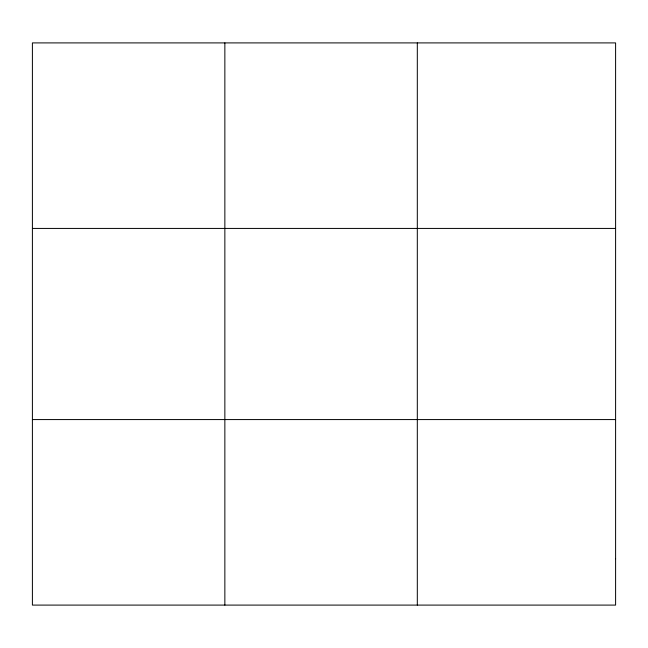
<?xml version="1.0" encoding="UTF-8"?>
<svg xmlns="http://www.w3.org/2000/svg" width="648" height="648" viewBox="0 0 648 648"><rect width="100%" height="100%" fill="white"/><g stroke="black" fill="none" stroke-linecap="round" stroke-linejoin="round"><path stroke-width="0.97" d="M224.856 605.094L224.856 42.906M417.312 605.094L417.312 42.906M32.4 228.428L615.6 228.428M32.4 419.572L615.6 419.572M615.6 558.714L615.6 605.094L32.4 605.094L32.4 42.906L615.6 42.906L615.6 558.714"/></g></svg>
